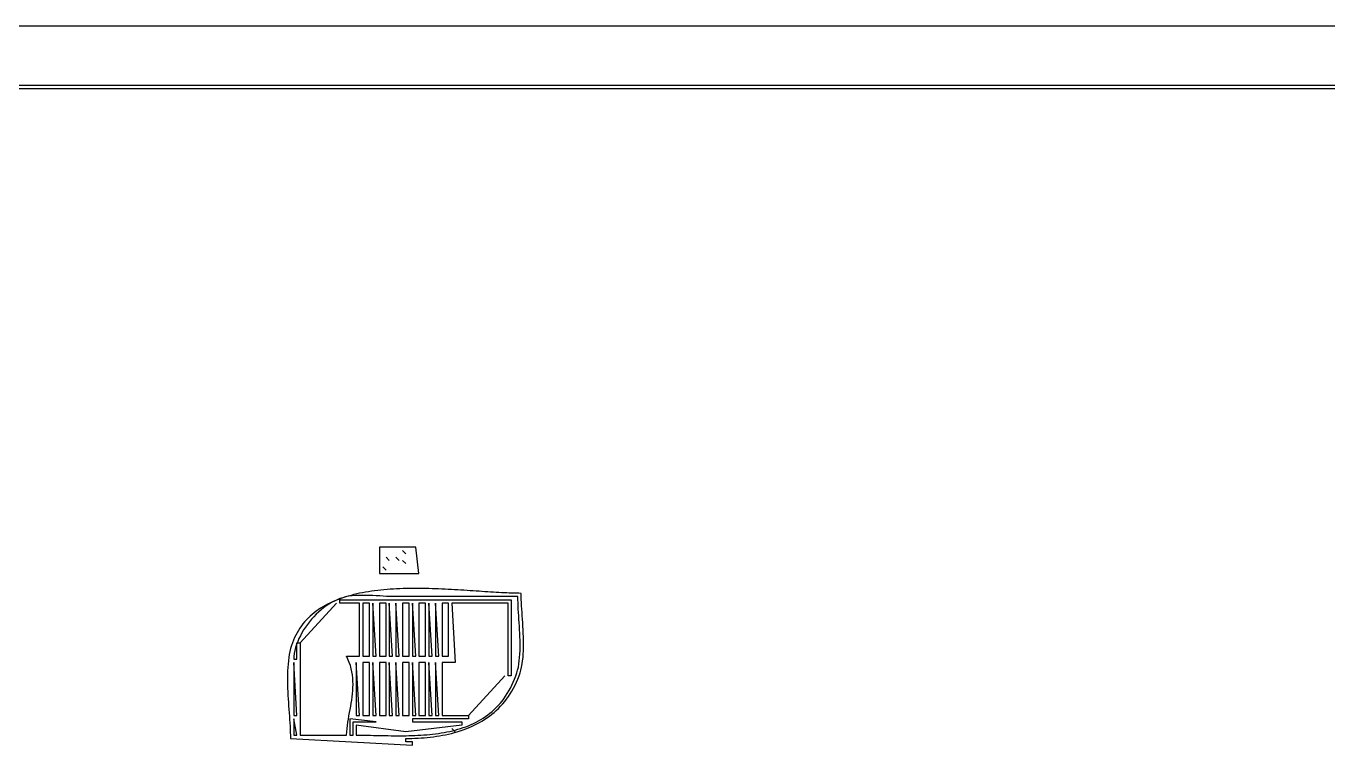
# Model space of a CAD drawing. Extents: x 0 to 1224, y 0 to 792.
# Drawn here: x 394.8 to 789.7, y 571 to 792 of the extents above; entities that cross this region are included whole.
import ezdxf

# ---------------------------------------------------------------- set-up
doc = ezdxf.new("R2010")
doc.units = 0
doc.layers.add('C7', color=7, linetype='CONTINUOUS')

msp = doc.modelspace()

# ---------------------------------------------------------------- linework, layer by layer
at = {"layer": 'C7'}
for points in [[(0, 792), (0, 0), (1224, 0), (1224, 792), (0, 792)], [(35, 774), (35, 17), (1206, 17), (1206, 774), (35, 774)], [(36, 773), (36, 18), (1205, 18), (1205, 773), (36, 773)], [(502, 634), (502, 626), (514, 626), (513, 634), (502, 634)], [(509, 633), (510, 632), (509, 633)], [(503, 628), (504, 627), (503, 628)], [(504, 631), (505, 630), (504, 631)], [(507, 631), (508, 630), (507, 631)], [(509, 630), (510, 629), (509, 630)], [(475, 576), (512, 574), (512, 575), (510, 575), (510, 576), (510.9261, 576.0057), (511.8546, 576.0232), (512.7849, 576.053), (513.7163, 576.0955), (514.6481, 576.1514), (515.5796, 576.221), (516.5101, 576.3049), (517.439, 576.4036), (518.3655, 576.5176), (519.289, 576.6473), (520.2088, 576.7933), (521.1242, 576.9561), (522.0346, 577.1361), (522.9391, 577.3339), (523.8373, 577.55), (524.7283, 577.7849), (525.6115, 578.039), (526.4862, 578.3128), (527.3518, 578.607), (528.2074, 578.9218), (529.0526, 579.258), (529.8865, 579.6159), (530.7085, 579.9961), (531.5179, 580.399), (532.3141, 580.8252), (533.0963, 581.2751), (533.8638, 581.7493), (534.616, 582.2482), (535.3522, 582.7724), (536.0718, 583.3223), (536.7739, 583.8985), (537.458, 584.5014), (538.1233, 585.1315), (538.7692, 585.7894), (539.395, 586.4756), (540, 587.1905), (540.5835, 587.9346), (541.1449, 588.7084), (541.6834, 589.5125), (542.1984, 590.3473), (542.6892, 591.2134), (543.1551, 592.1112), (543.5954, 593.0412), (544.0094, 594.004), (544.3966, 595), (544.6833, 595.8527), (544.929, 596.7383), (545.1362, 597.6539), (545.3074, 598.5969), (545.4451, 599.5646), (545.5518, 600.5544), (545.6299, 601.5636), (545.682, 602.5895), (545.7105, 603.6294), (545.718, 604.6808), (545.7069, 605.7408), (545.6798, 606.8069), (545.6391, 607.8763), (545.5873, 608.9464), (545.5269, 610.0146), (545.4605, 611.0781), (545.3904, 612.1343), (545.3193, 613.1805), (545.2495, 614.214), (545.1836, 615.2322), (545.1242, 616.2325), (545.0736, 617.212), (545.0343, 618.1682), (545.009, 619.0984), (545, 620), (544.3121, 620.0033), (543.6071, 620.0132), (542.8854, 620.0291), (542.1476, 620.0508), (541.3941, 620.0778), (540.6255, 620.1098), (539.8423, 620.1463), (539.0449, 620.187), (538.234, 620.2316), (537.41, 620.2796), (536.5735, 620.3306), (535.7249, 620.3843), (534.8648, 620.4403), (533.9936, 620.4983), (533.112, 620.5577), (532.2203, 620.6183), (531.3192, 620.6797), (530.4091, 620.7414), (529.4905, 620.8032), (528.5641, 620.8646), (527.6301, 620.9252), (526.6893, 620.9847), (525.7421, 621.0426), (524.789, 621.0987), (523.8305, 621.1525), (522.8672, 621.2037), (521.8995, 621.2518), (520.928, 621.2964), (519.9532, 621.3373), (518.9756, 621.374), (517.9957, 621.4061), (517.014, 621.4333), (516.031, 621.4552), (515.0473, 621.4713), (514.0634, 621.4814), (513.0798, 621.485), (512.0969, 621.4817), (511.1154, 621.4712), (510.1356, 621.4531), (509.1582, 621.427), (508.1837, 621.3926), (507.2125, 621.3494), (506.2452, 621.297), (505.2822, 621.2351), (504.3242, 621.1634), (503.3716, 621.0813), (502.4249, 620.9886), (501.4847, 620.8849), (500.5514, 620.7697), (499.6256, 620.6428), (498.7077, 620.5036), (497.7984, 620.3519), (496.8981, 620.1873), (496.0073, 620.0093), (495.1265, 619.8176), (494.2563, 619.6119), (493.3971, 619.3917), (492.5495, 619.1566), (491.7141, 618.9063), (490.8912, 618.6404), (490.0814, 618.3585), (489.2853, 618.0602), (488.5033, 617.7452), (487.736, 617.413), (486.9839, 617.0633), (486.2474, 616.6958), (485.5271, 616.3099), (484.8236, 615.9054), (484.1373, 615.4819), (483.4687, 615.0389), (482.8184, 614.5762), (482.1868, 614.0932), (481.5745, 613.5897), (480.9821, 613.0653), (480.4099, 612.5195), (479.8586, 611.9521), (479.3286, 611.3625), (478.8204, 610.7505), (478.3346, 610.1157), (477.8717, 609.4576), (477.4322, 608.7759), (477.0165, 608.0702), (476.6253, 607.3401), (476.259, 606.5853), (475.9182, 605.8054), (475.6034, 605)], [(476, 600), (477, 600), (477, 605), (478, 605), (478, 577), (492, 577), (492.0788, 577.9909), (492.1835, 578.976), (492.3097, 579.9557), (492.4534, 580.9305), (492.6102, 581.9007), (492.7759, 582.8667), (492.9464, 583.8291), (493.1173, 584.7882), (493.2844, 585.7444), (493.4436, 586.6982), (493.5905, 587.65), (493.7211, 588.6002), (493.8309, 589.5492), (493.9159, 590.4975), (493.9718, 591.4455), (493.9943, 592.3935), (493.9793, 593.3421), (493.9225, 594.2916), (493.8197, 595.2424), (493.6667, 596.1951), (493.4592, 597.15), (493.193, 598.1075), (492.8638, 599.068), (492.4676, 600.032), (492, 601), (496, 601), (496, 617), (490, 617), (490, 618), (542, 618), (542, 595), (541, 595), (541, 617), (524, 617), (525, 599), (521, 599), (521, 583), (529, 583), (529, 582), (512, 582), (512, 581), (527, 581), (527, 580), (510, 578), (495, 580), (495, 577), (495.8469, 576.9976), (496.7011, 576.9912), (497.5622, 576.9812), (498.4297, 576.9684), (499.303, 576.9534), (500.1817, 576.9368), (501.0653, 576.9195), (501.9534, 576.9019), (502.8454, 576.8848), (503.7408, 576.8688), (504.6392, 576.8546), (505.5401, 576.8429), (506.443, 576.8342), (507.3473, 576.8294), (508.2527, 576.8289), (509.1587, 576.8336), (510.0647, 576.8441), (510.9702, 576.8609), (511.8749, 576.8849), (512.7781, 576.9166), (513.6794, 576.9567), (514.5784, 577.0059), (515.4745, 577.0648), (516.3672, 577.1341), (517.2561, 577.2144), (518.1407, 577.3065), (519.0205, 577.4109), (519.895, 577.5284), (520.7637, 577.6596), (521.6262, 577.8052), (522.4819, 577.9658), (523.3304, 578.1421), (524.1711, 578.3347), (525.0037, 578.5444), (525.8276, 578.7717), (526.6423, 579.0173), (527.4473, 579.282), (528.2422, 579.5663), (529.0264, 579.8709), (529.7996, 580.1966), (530.5611, 580.5438), (531.3106, 580.9134), (532.0474, 581.306), (532.7712, 581.7221), (533.4815, 582.1626), (534.1777, 582.628), (534.8595, 583.1191), (535.5262, 583.6364), (536.1774, 584.1807), (536.8127, 584.7526), (537.4315, 585.3527), (538.0333, 585.9818), (538.6177, 586.6404), (539.1843, 587.3293), (539.7324, 588.0491), (540.2616, 588.8005), (540.7714, 589.5842), (541.2614, 590.4007), (541.7311, 591.2508), (542.1799, 592.1351), (542.6074, 593.0543), (543.0131, 594.009), (543.3966, 595), (543.6835, 595.8559), (543.9278, 596.7452), (544.1324, 597.6651), (544.2998, 598.6126), (544.4327, 599.585), (544.534, 600.5794), (544.6061, 601.5929), (544.6519, 602.6228), (544.6741, 603.6661), (544.6752, 604.72), (544.6581, 605.7818), (544.6255, 606.8485), (544.5799, 607.9173), (544.5242, 608.9853), (544.461, 610.0498), (544.393, 611.1079), (544.3229, 612.1567), (544.2534, 613.1934), (544.1872, 614.2151), (544.127, 615.219), (544.0754, 616.2023), (544.0353, 617.1621), (544.0092, 618.0956), (544, 619), (507, 619), (506.0726, 619.0115), (505.1126, 619.0429), (504.1245, 619.0889), (503.1133, 619.1445), (502.0834, 619.2044), (501.0398, 619.2635), (499.9871, 619.3168), (498.9301, 619.359), (497.8734, 619.3851), (496.8217, 619.3899), (495.78, 619.3683), (494.7527, 619.3152), (493.7447, 619.2253), (492.7607, 619.0937), (491.8055, 618.9151), (490.8836, 618.6844), (490, 618.3966), (489.1626, 618.0593), (488.3298, 617.6681), (487.5039, 617.2254), (486.6873, 616.7342), (485.8826, 616.197), (485.0921, 615.6166), (484.3182, 614.9958), (483.5634, 614.3372), (482.8301, 613.6436), (482.1207, 612.9177), (481.4377, 612.1621), (480.7834, 611.3797), (480.1604, 610.5731), (479.5709, 609.7451), (479.0175, 608.8984), (478.5026, 608.0357), (478.0286, 607.1597), (477.5979, 606.2731), (477.2129, 605.3787), (476.8762, 604.4792), (476.59, 603.5773), (476.3569, 602.6757), (476.1792, 601.7771), (476.0594, 600.8843), (476, 600)], [(489, 617), (478, 605), (489, 617)], [(497, 617), (497, 601), (499, 601), (499, 617), (497, 617)], [(500, 617), (500, 601), (501, 601), (500, 617)], [(502, 617), (502, 601), (504, 601), (504, 617), (502, 617)], [(505, 617), (505, 601), (506, 601), (505, 617)], [(507, 617), (507, 601), (508, 601), (507, 617)], [(509, 617), (509, 601), (511, 601), (511, 617), (509, 617)], [(512, 617), (512, 601), (513, 601), (512, 617)], [(514, 617), (514, 601), (516, 601), (516, 617), (514, 617)], [(517, 617), (517, 601), (518, 601), (517, 617)], [(519, 617), (519, 601), (520, 601), (519, 617)], [(521, 617), (521, 601), (523, 601), (523, 617), (521, 617)], [(475.6033, 605), (475.3172, 604.158), (475.067, 603.2857), (474.8507, 602.3852), (474.6665, 601.4587), (474.5126, 600.5082), (474.3869, 599.5358), (474.2877, 598.5437), (474.2131, 597.534), (474.1612, 596.5088), (474.13, 595.4702), (474.1179, 594.4203), (474.1228, 593.3612), (474.1429, 592.2951), (474.1763, 591.224), (474.2212, 590.15), (474.2756, 589.0754), (474.3377, 588.0021), (474.4057, 586.9324), (474.4775, 585.8682), (474.5515, 584.8118), (474.6256, 583.7652), (474.698, 582.7305), (474.7669, 581.7099), (474.8303, 580.7055), (474.8863, 579.7194), (474.9332, 578.7537), (474.969, 577.8104), (474.9919, 576.8918), (475, 576)], [(476, 599), (476, 583), (477, 583), (476, 599)], [(495, 599), (495, 583), (496, 583), (495, 599)], [(497, 599), (497, 583), (499, 583), (499, 599), (497, 599)], [(500, 599), (500, 583), (501, 583), (500, 599)], [(502, 599), (502, 583), (504, 583), (504, 599), (502, 599)], [(505, 599), (505, 583), (506, 583), (505, 599)], [(507, 599), (507, 583), (508, 583), (507, 599)], [(509, 599), (509, 583), (511, 583), (511, 599), (509, 599)], [(512, 599), (512, 583), (513, 583), (512, 599)], [(514, 599), (514, 583), (516, 583), (516, 599), (514, 599)], [(517, 599), (517, 583), (518, 583), (517, 599)], [(519, 599), (519, 583), (520, 583), (519, 599)], [(540, 595), (529, 583), (540, 595)], [(476, 582), (476, 577), (477, 577), (476, 582)], [(493, 582), (493, 577), (494, 577), (494, 581), (501, 581), (493, 582)], [(524, 579), (525, 578), (524, 579)]]:
    msp.add_lwpolyline(points, dxfattribs=at)

doc.saveas('drawing.dxf')
